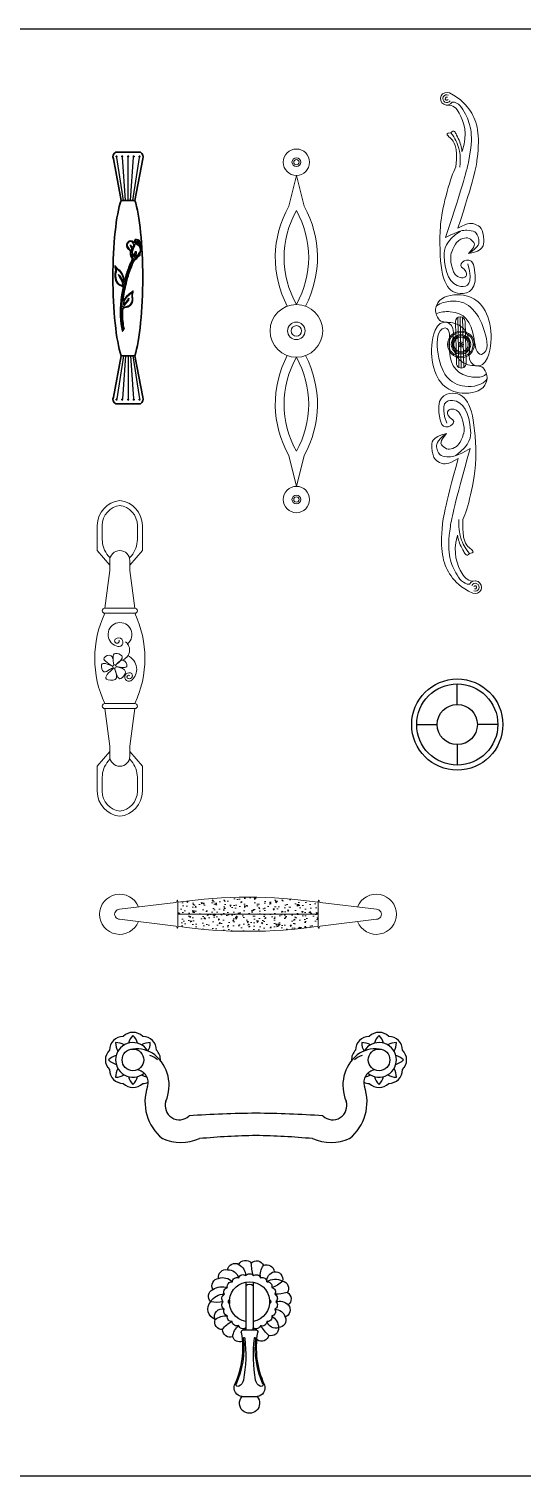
# Model space of a CAD drawing. Header units: millimetres. Extents: x -159345 to -158169, y -77510 to -76933.
# Drawn here: x -158757 to -158560, y -77510 to -76933 of the extents above; entities that cross this region are included whole.
import ezdxf

# ---------------------------------------------------------------- set-up
doc = ezdxf.new("R2010")
doc.units = ezdxf.units.MM
doc.header["$LTSCALE"] = 2
doc.header["$MEASUREMENT"] = 0
doc.layers.get('0').update_dxf_attribs({"linetype": 'CONTINUOUS'})
for name, color, linetype in [('3', 3, 'CONTINUOUS'), ('5细红线', 1, 'CONTINUOUS'), ('layer 1', 7, 'CONTINUOUS'), ('外框线', 50, 'CONTINUOUS'), ('齊--02中', 132, 'CONTINUOUS'), ('齊--03细', 153, 'CONTINUOUS')]:
    doc.layers.add(name, color=color, linetype=linetype)
for name, color, linetype, lineweight in [('内部线', 32, 'CONTINUOUS', 9), ('填充层', 173, 'CONTINUOUS', 25), ('实物线', 7, 'CONTINUOUS', 20), ('标注', 7, 'CONTINUOUS', 25), ('门框', 54, 'CONTINUOUS', 13)]:
    doc.layers.add(name, color=color, linetype=linetype, lineweight=lineweight)

# ---------------------------------------------------------------- blocks, each defined once
blk = doc.blocks.new('y u')
at = {"layer": '门框', "lineweight": 0}
for p, q in [((-161240.28, -79223.85, 0), (-161240.73, -79203.86, 0)), ((-161239.31, -79224.08, 0), (-161239.78, -79203.58, 0)), ((-161238.35, -79223.8, 0), (-161238.81, -79203.82, 0)), ((-161241.27, -79222.2, 0), (-161241.65, -79205.55, 0)), ((-161237.43, -79222.12, 0), (-161237.81, -79205.46, 0))]:
    blk.add_line(p, q, dxfattribs=at)
for radius in [5.32, 4.84, 3.88, 3.4, 2.92, 0.999, 0.518]:
    blk.add_circle((-161239.44, -79214.64, 0), radius, dxfattribs=at)
for centre, radius, start, end in [((-161245.1, -79116.66, 0), 2.54, 65.83571, 328.6215), ((-161245.1, -79116.66, 0), 1.58, 65.83571, 328.6215), ((-161245.1, -79116.66, 0), 0.617, 65.83571, 328.6215), ((-161239.73, -79205.5, 0), 1.92, 1.30431, 181.30431), ((-161239.35, -79222.16, 0), 1.92, 181.30431, 1.30431), ((-161233.78, -79311.49, 0), 2.54, 248.44434, 151.23013), ((-161233.78, -79311.49, 0), 1.58, 248.44434, 151.23013), ((-161233.78, -79311.49, 0), 0.617, 248.44434, 151.23013)]:
    blk.add_arc(centre, radius, start, end, dxfattribs=at)
for points, knots in [([(-161242.93, -79117.98, 0), (-161240.4, -79118.03, 0), (-161236.1, -79124.71, 0), (-161233.92, -79133.1, 0), (-161238.24, -79149.52, 0), (-161245.57, -79172.03, 0)], [0.139057, 0.139057, 0.139057, 0.139057, 8.928123, 24.940847, 30.969507, 30.969507, 30.969507, 30.969507]), ([(-161244.06, -79114.35, 0), (-161239.25, -79116.9, 0), (-161233.5, -79123.46, 0), (-161231.36, -79132.65, 0), (-161234.19, -79148.46, 0), (-161240.67, -79168.31, 0)], [0.139057, 0.139057, 0.139057, 0.139057, 8.928123, 24.940847, 30.969507, 30.969507, 30.969507, 30.969507]), ([(-161245.16, -79119.2, 0), (-161242.46, -79118.94, 0), (-161238.97, -79123.3, 0), (-161236.69, -79130.94, 0), (-161239.03, -79137.71, 0), (-161239.03, -79137.71, 0)], [0.139057, 0.139057, 0.139057, 0.139057, 8.928123, 24.940847, 25.61626, 25.61626, 25.61626, 25.61626]), ([(-161243.47, -79130.21, 0), (-161242.27, -79128.82, 0), (-161240.64, -79132.29, 0), (-161239.21, -79135.26, 0), (-161239.07, -79137.7, 0), (-161239.03, -79137.71, 0)], [0.139057, 0.139057, 0.139057, 0.139057, 8.928123, 24.940847, 30.969507, 30.969507, 30.969507, 30.969507]), ([(-161243.47, -79130.21, 0), (-161245.35, -79130.33, 0), (-161244.6, -79132.2, 0), (-161241.49, -79133.26, 0), (-161241.16, -79139.31, 0), (-161241.45, -79143.88, 0)], [0.139057, 0.139057, 0.139057, 0.139057, 8.928123, 24.940847, 30.969507, 30.969507, 30.969507, 30.969507]), ([(-161243.47, -79130.21, 0), (-161241.63, -79132.61, 0), (-161240.68, -79134.9, 0), (-161239.56, -79139.35, 0), (-161239.85, -79143.91, 0)], [13.538152, 13.538152, 13.538152, 13.538152, 24.940847, 30.969507, 30.969507, 30.969507, 30.969507]), ([(-161234.2, -79183.96, 0), (-161232.34, -79192.99, 0), (-161244.32, -79197.37, 0), (-161248.57, -79185.82, 0), (-161247.66, -79162.96, 0), (-161244.92, -79153.62, 0)], [0.139057, 0.139057, 0.139057, 0.139057, 8.928123, 24.940847, 30.969507, 30.969507, 30.969507, 30.969507]), ([(-161236.74, -79182.51, 0), (-161234.15, -79190.82, 0), (-161242.58, -79193.63, 0), (-161246.8, -79184.29, 0), (-161245.93, -79173.73, 0), (-161239.69, -79169.44, 0)], [0.139057, 0.139057, 0.139057, 0.139057, 8.928123, 24.940847, 30.969507, 30.969507, 30.969507, 30.969507]), ([(-161245.57, -79172.03, 0), (-161240.23, -79169.14, 0), (-161235.4, -79169.01, 0), (-161232.3, -79169.72, 0), (-161232.04, -79175.63, 0), (-161236.46, -79178.38, 0)], [0.139057, 0.139057, 0.139057, 0.139057, 8.928123, 24.940847, 30.969507, 30.969507, 30.969507, 30.969507]), ([(-161240.67, -79168.31, 0), (-161236.28, -79165.83, 0), (-161232.55, -79167.16, 0), (-161230.11, -79168.48, 0), (-161230.31, -79177.39, 0), (-161236.46, -79178.38, 0)], [0.139057, 0.139057, 0.139057, 0.139057, 8.928123, 24.940847, 30.969507, 30.969507, 30.969507, 30.969507]), ([(-161243.28, -79178.07, 0), (-161241.79, -79174.02, 0), (-161238.24, -79171.67, 0), (-161235.49, -79172.03, 0), (-161233.38, -79175.29, 0), (-161236.46, -79178.38, 0)], [0.139057, 0.139057, 0.139057, 0.139057, 8.928123, 24.940847, 30.969507, 30.969507, 30.969507, 30.969507]), ([(-161238.17, -79184.63, 0), (-161235.81, -79187.39, 0), (-161242.41, -79190.24, 0), (-161244.03, -79179.96, 0), (-161243.28, -79178.07, 0), (-161243.28, -79178.07, 0)], [0.139057, 0.139057, 0.139057, 0.139057, 8.928123, 24.940847, 30.969507, 30.969507, 30.969507, 30.969507]), ([(-161238.17, -79184.63, 0), (-161240.14, -79183.49, 0), (-161238.62, -79181.02, 0), (-161236.06, -79180.71, 0), (-161234.58, -79182.06, 0), (-161234.2, -79183.96, 0)], [0.139057, 0.139057, 0.139057, 0.139057, 8.928123, 24.940847, 30.969507, 30.969507, 30.969507, 30.969507]), ([(-161248.7, -79198.12, 0), (-161249.84, -79200.33, 0), (-161248.47, -79208.83, 0), (-161242.45, -79202.12, 0), (-161235.33, -79211.91, 0), (-161236.18, -79218.79, 0)], [7.185695, 7.185695, 7.185695, 7.185695, 8.928123, 24.940847, 31.492638, 31.492638, 31.492638, 31.492638]), ([(-161249.21, -79199.22, 0), (-161247.6, -79198.17, 0), (-161239.08, -79195.75, 0), (-161231.18, -79201.57, 0), (-161228.06, -79217.32, 0), (-161231.2, -79218.7, 0)], [3.745005, 3.745005, 3.745005, 3.745005, 8.928123, 24.940847, 30.969507, 30.969507, 30.969507, 30.969507]), ([(-161248.7, -79198.12, 0), (-161247.09, -79195.4, 0), (-161235.94, -79193.28, 0), (-161227.12, -79200.91, 0), (-161227.25, -79215.99, 0), (-161228.87, -79220.02, 0)], [0, 0, 0, 0, 8.928123, 24.940847, 31.492638, 31.492638, 31.492638, 31.492638]), ([(-161242.45, -79210.19, 0), (-161242.45, -79210.19, 0), (-161242.13, -79205.32, 0), (-161247.76, -79203.98, 0), (-161249.75, -79208.95, 0)], [8.580392, 8.580392, 8.580392, 8.580392, 8.928123, 19.275348, 19.275348, 19.275348, 19.275348]), ([(-161249.38, -79202.5, 0), (-161247.74, -79201.61, 0), (-161239.16, -79201, 0), (-161234.47, -79206.21, 0), (-161233.4, -79218.68, 0), (-161231.2, -79218.7, 0)], [3.553756, 3.553756, 3.553756, 3.553756, 8.928123, 24.940847, 30.775829, 30.775829, 30.775829, 30.775829]), ([(-161229.93, -79230.85, 0), (-161231.53, -79233.58, 0), (-161242.68, -79235.7, 0), (-161251.5, -79228.06, 0), (-161251.38, -79212.99, 0), (-161249.75, -79208.95, 0)], [0, 0, 0, 0, 8.928123, 24.940847, 31.492638, 31.492638, 31.492638, 31.492638]), ([(-161229.01, -79228.33, 0), (-161230.66, -79230.96, 0), (-161241.72, -79233.02, 0), (-161249.19, -79224.78, 0), (-161249.13, -79208.73, 0), (-161245.78, -79208, 0)], [0.139057, 0.139057, 0.139057, 0.139057, 8.928123, 24.940847, 30.969507, 30.969507, 30.969507, 30.969507]), ([(-161229.27, -79226.42, 0), (-161231.19, -79228.2, 0), (-161241.21, -79227.4, 0), (-161245.04, -79220.89, 0), (-161243.62, -79208.45, 0), (-161245.78, -79208, 0)], [1.418718, 1.418718, 1.418718, 1.418718, 8.928123, 24.940847, 30.775829, 30.775829, 30.775829, 30.775829]), ([(-161229.93, -79230.85, 0), (-161228.79, -79228.65, 0), (-161230.16, -79220.14, 0), (-161236.18, -79226.86, 0), (-161243.3, -79217.07, 0), (-161242.45, -79210.19, 0)], [7.185695, 7.185695, 7.185695, 7.185695, 8.928123, 24.940847, 31.492638, 31.492638, 31.492638, 31.492638]), ([(-161236.18, -79218.79, 0), (-161236.18, -79218.79, 0), (-161236.5, -79223.65, 0), (-161230.87, -79224.99, 0), (-161228.87, -79220.02, 0)], [8.580392, 8.580392, 8.580392, 8.580392, 8.928123, 19.275348, 19.275348, 19.275348, 19.275348]), ([(-161247.73, -79244.76, 0), (-161250, -79235.82, 0), (-161238.24, -79230.9, 0), (-161233.46, -79242.24, 0), (-161233.34, -79265.13, 0), (-161235.65, -79274.57, 0)], [0.139057, 0.139057, 0.139057, 0.139057, 8.928123, 24.940847, 30.969507, 30.969507, 30.969507, 30.969507]), ([(-161245.13, -79246.09, 0), (-161248.1, -79237.91, 0), (-161239.81, -79234.72, 0), (-161235.17, -79243.86, 0), (-161235.55, -79254.44, 0), (-161241.59, -79259.01, 0)], [0.139057, 0.139057, 0.139057, 0.139057, 8.928123, 24.940847, 30.969507, 30.969507, 30.969507, 30.969507]), ([(-161243.8, -79243.91, 0), (-161241.78, -79244.96, 0), (-161243.19, -79247.5, 0), (-161245.73, -79247.92, 0), (-161247.28, -79246.64, 0), (-161247.73, -79244.76, 0)], [0.139057, 0.139057, 0.139057, 0.139057, 8.928123, 24.940847, 30.969507, 30.969507, 30.969507, 30.969507]), ([(-161243.8, -79243.91, 0), (-161246.28, -79241.26, 0), (-161239.82, -79238.11, 0), (-161237.74, -79248.31, 0), (-161238.4, -79250.23, 0), (-161238.4, -79250.23, 0)], [0.139057, 0.139057, 0.139057, 0.139057, 8.928123, 24.940847, 30.969507, 30.969507, 30.969507, 30.969507]), ([(-161240.56, -79260.1, 0), (-161244.83, -79262.78, 0), (-161248.62, -79261.62, 0), (-161251.12, -79260.41, 0), (-161251.32, -79251.5, 0), (-161245.22, -79250.23, 0)], [0.139057, 0.139057, 0.139057, 0.139057, 8.928123, 24.940847, 30.969507, 30.969507, 30.969507, 30.969507]), ([(-161235.84, -79256.15, 0), (-161241.04, -79259.28, 0), (-161245.86, -79259.64, 0), (-161248.98, -79259.07, 0), (-161249.51, -79253.17, 0), (-161245.22, -79250.23, 0)], [0.139057, 0.139057, 0.139057, 0.139057, 8.928123, 24.940847, 30.969507, 30.969507, 30.969507, 30.969507]), ([(-161238.4, -79250.23, 0), (-161239.7, -79254.34, 0), (-161243.14, -79256.86, 0), (-161245.9, -79256.61, 0), (-161248.16, -79253.45, 0), (-161245.22, -79250.23, 0)], [0.139057, 0.139057, 0.139057, 0.139057, 8.928123, 24.940847, 30.969507, 30.969507, 30.969507, 30.969507]), ([(-161236.01, -79310.27, 0), (-161238.54, -79310.33, 0), (-161243.14, -79303.86, 0), (-161245.7, -79295.58, 0), (-161242.14, -79278.98, 0), (-161235.84, -79256.15, 0)], [0.139057, 0.139057, 0.139057, 0.139057, 8.928123, 24.940847, 30.969507, 30.969507, 30.969507, 30.969507]), ([(-161234.72, -79313.85, 0), (-161239.64, -79311.52, 0), (-161245.68, -79305.23, 0), (-161248.24, -79296.14, 0), (-161246.13, -79280.22, 0), (-161240.56, -79260.1, 0)], [0.139057, 0.139057, 0.139057, 0.139057, 8.928123, 24.940847, 30.969507, 30.969507, 30.969507, 30.969507]), ([(-161236.03, -79298.03, 0), (-161237.98, -79295.72, 0), (-161239.03, -79293.47, 0), (-161240.36, -79289.08, 0), (-161240.27, -79284.51, 0)], [13.538152, 13.538152, 13.538152, 13.538152, 24.940847, 30.969507, 30.969507, 30.969507, 30.969507]), ([(-161236.03, -79298.03, 0), (-161234.16, -79297.83, 0), (-161234.99, -79296, 0), (-161238.15, -79295.08, 0), (-161238.75, -79289.04, 0), (-161238.67, -79284.47, 0)], [0.139057, 0.139057, 0.139057, 0.139057, 8.928123, 24.940847, 30.969507, 30.969507, 30.969507, 30.969507]), ([(-161233.84, -79308.95, 0), (-161236.53, -79309.34, 0), (-161240.21, -79305.14, 0), (-161242.83, -79297.61, 0), (-161240.8, -79290.74, 0), (-161240.8, -79290.74, 0)], [0.139057, 0.139057, 0.139057, 0.139057, 8.928123, 24.940847, 25.61626, 25.61626, 25.61626, 25.61626]), ([(-161236.03, -79298.03, 0), (-161237.16, -79299.47, 0), (-161238.95, -79296.09, 0), (-161240.51, -79293.18, 0), (-161240.77, -79290.75, 0), (-161240.8, -79290.74, 0)], [0.139057, 0.139057, 0.139057, 0.139057, 8.928123, 24.940847, 30.969507, 30.969507, 30.969507, 30.969507])]:
    blk.add_open_spline(points, degree=3, knots=knots, dxfattribs=at)
for points in [[(-161241.45, -79143.88, 0), (-161242.67, -79146.1, 0), (-161243.78, -79149.21, 0), (-161244.92, -79153.62, 0)], [(-161238.67, -79284.47, 0), (-161237.56, -79282.2, 0), (-161236.58, -79279.04, 0), (-161235.65, -79274.57, 0)]]:
    blk.add_open_spline(points, degree=3, dxfattribs=at)
blk = doc.blocks.new('u')
at = {"layer": '内部线'}
h = blk.add_hatch(dxfattribs=at)
h.set_pattern_fill('AR-CONC', color=256, style=0)
h.set_pattern_definition([(229.999687, (-92266.055, -73744.9197), (-5.7380787, 0.50204845), [0.6, -6.6]), (174.999687, (-92266.055, -73744.9197), (1.1099778, -6.01754314), [0.48, -5.28]), (280.451087, (-92266.533, -73744.878), (-4.6281052, -5.51549104), [0.5099215, -5.6091369]), (226.183887, (-92266.055, -73746.52), (-8.53792115, 1.3241988), [0.9, -9.9]), (276.635287, (-92266.7665, -73746.409), (-7.4773442, -7.7929021), [0.7648823, -8.413704]), (171.183887, (-92266.055, -73746.52), (-7.4773382, -7.7929079), [0.72, -7.92]), (200.999687, (-92266.855, -73746.1197), (-4.7752388, 3.22097723), [0.6, -6.6]), (145.999687, (-92266.855, -73746.1197), (-1.94655437, -5.8011897), [0.48, -5.28]), (251.451087, (-92267.253, -73745.851), (-6.72179513, -2.58020723), [0.5099215, -5.6091369]), (217.4996868, (-92266.055, -73744.9197), (-0.0972934, -2.6631503), [0, -5.216, 0, -5.36, 0, -5.3]), (187.499687, (-92266.055, -73744.9197), (-2.10457355, -3.15528219), [0, -3.056, 0, -5.096, 0, -2.02]), (147.4996868, (-92264.271, -73744.9197), (-4.2705785, 0.18046232), [0, -2, 0, -6.24, 0, -8.28]), (137.499687, (-92263.471, -73744.9197), (-4.66549373, -0.80081435), [0, -2.6, 0, -4.144, 0, -5.88])])
edge = h.paths.add_edge_path()
edge.add_line((-152931.65, -81368.09), (-152931.65, -81363.29))
edge.add_line((-152931.65, -81363.29), (-152987.65, -81363.29))
edge.add_line((-152987.65, -81363.29), (-152987.65, -81368.09))
edge.add_ellipse((-152959.65, -81173.09), major_axis=(-197, 0), ratio=1, start_angle=81.82867, end_angle=98.17114)
edge = h.paths.add_edge_path()
edge.add_line((-152931.65, -81363.29), (-152931.65, -81358.49))
edge.add_ellipse((-152959.65, -81553.49), major_axis=(-197, 0.1), ratio=1, start_angle=261.85751, end_angle=278.19998)
edge.add_line((-152987.65, -81358.49), (-152987.65, -81363.29))
edge.add_line((-152987.65, -81363.29), (-152931.65, -81363.29))
blk.add_line((-152987.65, -81363.29), (-152931.65, -81363.29), dxfattribs=at)
at = {"layer": '实物线'}
for p, q in [((-152988.47, -81358.59), (-153010.85, -81361.29)), ((-152987.65, -81368.09), (-152987.65, -81358.49)), ((-152931.65, -81368.09), (-152931.65, -81358.49)), ((-152930.83, -81358.59), (-152908.45, -81361.29)), ((-153010.85, -81365.29), (-152988.47, -81367.99)), ((-152908.45, -81365.29), (-152930.83, -81367.99))]:
    blk.add_line(p, q, dxfattribs=at)
for centre, major_axis, start_param, end_param in [((-153010.85, -81363.29), (-5.66, 5.66), 4.297915, 9.839241), ((-152959.65, -81553.49), (-197, 0.1), 4.570276, 4.855506), ((-152908.45, -81363.29), (-5.66, 5.66), 1.156322, 6.697649), ((-153010.85, -81363.29), (-1.41, 1.41), -0.785404, 2.356189), ((-152988.75, -81357.88), (-0.538, 0.538), 2.725904, 3.573396), ((-152986.69, -81358.46), (0.977, 0.977), 1.824582, 2.12598), ((-152987.8, -81357.78), (0.0619, 0.0619), 5.600753, 8.398844), ((-152990.71, -81358.37), (2.16, 2.16), 5.459141, 5.695756), ((-152928.59, -81358.37), (-2.16, 2.16), 0.587418, 0.824034), ((-152931.51, -81357.78), (0.0619, 0.0619), 5.738312, 8.536403), ((-152932.61, -81358.46), (0.977, 0.977), 5.72799, 6.029388), ((-152930.55, -81357.88), (0.538, 0.538), 2.709779, 3.557271), ((-152908.45, -81363.29), (-1.41, 1.41), 2.356189, 5.497782), ((-152988.75, -81368.7), (-0.538, 0.538), 4.280575, 5.128067), ((-152986.69, -81368.12), (-0.977, 0.977), 1.015601, 1.316999), ((-152987.8, -81368.8), (-0.0619, 0.0619), 1.025923, 3.824014), ((-152990.71, -81368.21), (-2.16, 2.16), 3.729011, 3.965626), ((-152959.65, -81173.09), (-197, 0), 1.42818, 1.71341), ((-152928.59, -81368.21), (2.16, 2.16), 2.317548, 2.554163), ((-152931.51, -81368.8), (0.0619, 0.0619), 2.45916, 5.257251), ((-152932.61, -81368.12), (-0.977, 0.977), 3.395379, 3.696777), ((-152930.55, -81368.7), (-0.538, 0.538), -0.415689, 0.431803)]:
    blk.add_ellipse(centre, major_axis=major_axis, ratio=1, start_param=start_param, end_param=end_param, dxfattribs=at)
blk = doc.blocks.new('拉手8')
at = {"layer": '外框线', "color": 2}
for p, q in [((-1.5, 52.33), (-1.5, 33.33)), ((1.5, 52.33), (1.5, 33.33)), ((2.3, 33.33), (-2.3, 33.33)), ((3, 6.65), (-3, 6.65))]:
    blk.add_line(p, q, dxfattribs=at)
for points in [[(2.87, 28.62, 0.412995), (6.7, 30.54, 0.520567), (10.78, 33.39, 0.520567), (13.75, 37.39, 0.520567), (15.48, 44.5, 0.520567), (14.68, 49.42, 0.520567), (12.36, 53.82, 0.520567), (8.77, 57.27, 0.520567), (4.27, 59.4, 0.520567), (-0.68, 59.99, 0.520567), (-5.55, 58.98, 0.520567), (-9.86, 56.48, 0.520567), (-13.15, 52.75, 0.520567), (-15.08, 48.16, 0.520567), (-15.47, 43.2, 0.520567), (-14.26, 38.37, 0.520567), (-11.58, 34.17, 0.520567), (-7.71, 31.04, 0.520567), (-3.05, 29.3, 0.0201), (-2.9, 29.1)], [(1.49, 34.11, 0.520567), (4.36, 34.96, 0.520567), (6.87, 36.58, 0.520567), (8.82, 38.85, 0.520567), (10.06, 41.57, 0.520567), (10.48, 44.5, 0.520567), (10.05, 47.46, 0.520567), (8.81, 50.18, 0.520567), (6.85, 52.44, 0.520567), (4.33, 54.05, 0.520567), (1.47, 54.9, 0.520567), (-1.52, 54.89, 0.520567), (-4.39, 54.05, 0.520567), (-6.91, 52.43, 0.520567), (-8.86, 50.17, 0.520567), (-10.1, 47.45, 0.520567), (-10.52, 44.49, 0.520567), (-10.09, 41.53, 0.520567), (-8.85, 38.81, 0.520567), (-6.89, 36.56, 0.520567), (-4.37, 34.94, 0.520567), (-1.5, 34.11)]]:
    blk.add_lwpolyline(points, format="xyb", dxfattribs=at)
for points in [[(-8.24, 45.19), (-8, 45.19), (-8, 43.75), (-8.24, 43.75)], [(8.24, 45.19), (8, 45.19), (8, 43.75), (8.24, 43.75)]]:
    blk.add_lwpolyline(points, dxfattribs=at)
for centre, radius, start, end in [((-10.61, 55.19), 6.32, 349.58172, 36.8539), ((-27.31, 61.81), 26.7, 344.9879, 356.08786), ((7.45, 54.29), 6.02, 121.96399, 174.21732), ((-10.29, 47.41), 6.06, 56.04582, 118.143), ((-6.76, 58.52), 8.61, 222.0842, 255.85334), ((-10.61, 52.83), 3.72, 353.77329, 78.34177), ((0, 44.47), 8, 280.80692, 259.19308), ((8.72, 52.67), 4.6, 89.40067, 162.45752), ((10.67, 48.9), 5.2, 70.98835, 137.18238), ((-9.37, 70.36), 22.92, 255.55178, 268.16016), ((0, 48.88), 2.59, 54.55527, 125.2013), ((10.84, 42.9), 7.56, 59.52743, 105.61846), ((10.44, 41.72), 5.75, 28.90047, 93.88029), ((-11.94, 39.8), 4.89, 73.15341, 136.09863), ((-10, 37.08), 4.45, 91.18372, 163.21132), ((-7, 44.47), 1.43, 149.79057, 210.20943), ((7, 44.47), 1.43, 329.79057, 30.20943), ((10.93, 38.62), 3.07, 336.33121, 106.55911), ((12.89, 56.27), 12.05, 258.65842, 282.37808), ((-5.7, 33.84), 5.89, 122.28965, 176.72478), ((-10.42, 37.43), 3.46, 250.35655, 345.22023), ((-25.73, 49.85), 26.05, 313.7697, 325.08634), ((-0.02, 29.8), 6.77, 6.22727, 49.64479), ((4.5, 29.68), 7.3, 30.56154, 71.04317), ((9.26, 31.28), 7.58, 53.7241, 93.33544), ((-38.7, 26.22), 35.91, 335.59773, 9.53097), ((-38.7, 26.22), 36.41, 336.28245, 5.91256), ((-2.3, 32.33), 1, 90, 189.53097), ((-8.79, 33.8), 7.3, 321.91569, 323.35984), ((-2.2, 29.95), 0.283, 356.4621, 196.46611), ((-57.62, 23.26), 56.1, 349.72494, 6.82664), ((-8.79, 33.8), 7.3, 356.30469, 2.3952), ((-5.21, 31.01), 7.38, 18.31802, 24.84078), ((57.62, 23.26), 56.1, 173.17336, 190.27506), ((2.2, 29.95), 0.283, 343.53389, 183.5379), ((38.7, 26.22), 36.41, 174.08744, 203.71755), ((2.3, 32.33), 1, 350.46903, 90), ((38.7, 26.22), 35.91, 170.46903, 204.40227), ((-4.65, 11.39), 0.741, 166.07279, 302.1722), ((-6.08, 14.03), 3.74, 299.2756, 347.99881), ((6.08, 14.03), 3.74, 192.00119, 240.7244), ((4.65, 11.39), 0.741, 237.8278, 13.92721), ((-2.52, 10.27), 3.65, 162.23137, 262.43882), ((0, 4), 4, 138.59038, 41.40962), ((2.52, 10.27), 3.65, 277.56118, 17.76863)]:
    blk.add_arc(centre, radius, start, end, dxfattribs=at)
blk = doc.blocks.new('A$C515270F4')
at = {"layer": '5细红线', "lineweight": 5}
for p, q in [((9.12, 112.53), (13.48, 130.09)), ((17.84, 112.53), (13.48, 130.09)), ((9.12, -29.51), (13.48, -47.07)), ((17.84, -29.51), (13.48, -47.07))]:
    blk.add_line(p, q, dxfattribs=at)
for centre, radius in [((13.48, 137.59), 7.5), ((13.48, 137.59), 2.5), ((13.48, 137.59), 1.5), ((13.48, 41.51), 15), ((13.48, 41.51), 5), ((13.48, 41.51), 3), ((13.48, -54.57), 7.5), ((13.48, -54.57), 2.5), ((13.48, -54.57), 1.5)]:
    blk.add_circle(centre, radius, dxfattribs=at)
for centre, radius, start, end in [((61.17, 83.3), 59.7, 150.67839, 207.65792), ((61.17, 83.3), 54.7, 150.67839, 209.32161), ((-34.21, 83.3), 54.7, 330.67839, 29.32161), ((-34.21, 83.3), 59.7, 332.34208, 29.32161), ((61.17, -0.28), 59.7, 152.34208, 209.32161), ((61.17, -0.28), 54.7, 150.67839, 209.32161), ((-34.21, -0.28), 54.7, 330.67839, 29.32161), ((-34.21, -0.28), 59.7, 330.67839, 27.65792)]:
    blk.add_arc(centre, radius, start, end, dxfattribs=at)
blk = doc.blocks.new('fhy')
at = {"layer": 'layer 1', "color": 1}
for p, q in [((-153062.23, -81171.09), (-153064.89, -81153.94)), ((-153061.33, -81171.09), (-153062.59, -81153.92)), ((-153060.36, -81171.09), (-153060.36, -81153.91)), ((-153059.38, -81171.09), (-153058.12, -81153.92)), ((-153058.48, -81171.09), (-153055.83, -81153.94)), ((-153062.23, -81233.04), (-153064.89, -81250.19)), ((-153061.33, -81233.04), (-153062.59, -81250.21)), ((-153060.36, -81233.04), (-153060.36, -81250.23)), ((-153059.38, -81233.04), (-153058.12, -81250.21)), ((-153058.48, -81233.04), (-153055.83, -81250.19))]:
    blk.add_line(p, q, dxfattribs=at)
at = {"layer": 'layer 1'}
blk.add_open_spline([(-153062.61, -81223.31), (-153062.66, -81223.28), (-153062.71, -81223.25), (-153062.76, -81223.22), (-153062.76, -81223.22), (-153062.95, -81222.25), (-153063.12, -81221.31), (-153063.28, -81220.4), (-153063.28, -81220.4), (-153063.76, -81216.32), (-153063.53, -81212.05), (-153062.85, -81208.04), (-153062.85, -81208.04), (-153062.81, -81207.41), (-153062.31, -81206), (-153062.47, -81205.43), (-153062.47, -81205.43), (-153062.95, -81205.2), (-153063.11, -81205.11), (-153063.65, -81204.97), (-153063.65, -81204.97), (-153065.33, -81204.07), (-153065.79, -81202.05), (-153065.58, -81200.32), (-153065.58, -81200.32), (-153065.35, -81199.13), (-153065.28, -81198.66), (-153065.63, -81197.56), (-153065.63, -81197.56), (-153065.67, -81197.21), (-153065.76, -81197.21), (-153065.45, -81197.15), (-153065.45, -81197.15), (-153065.03, -81197.64), (-153064.84, -81198.15), (-153064.24, -81198.66), (-153064.24, -81198.66), (-153062.64, -81199.31), (-153062.03, -81201.52), (-153061.77, -81203.08), (-153061.77, -81203.08), (-153061.61, -81202.78), (-153061.7, -81202.41), (-153061.51, -81202.16), (-153061.51, -81202.16), (-153061.1, -81200.43), (-153060.54, -81198.82), (-153059.89, -81197.2), (-153059.89, -81197.2), (-153059.66, -81196.34), (-153058.51, -81194.72), (-153058.86, -81194.06), (-153058.86, -81194.06), (-153059.32, -81193.7), (-153059.77, -81191.81), (-153059.46, -81191.4), (-153059.46, -81191.4), (-153059.57, -81190.99), (-153060.03, -81190.74), (-153060.28, -81190.55), (-153060.28, -81190.55), (-153061.16, -81189.64), (-153061.17, -81188.91), (-153060.61, -81187.86), (-153060.61, -81187.86), (-153059.9, -81187.01), (-153058.92, -81187.03), (-153058.1, -81187.81), (-153058.1, -81187.81), (-153057.89, -81188.19), (-153057.89, -81188.19), (-153057.86, -81188.21), (-153057.86, -81188.21), (-153057.67, -81187.82), (-153057.94, -81187.05), (-153057.5, -81186.75), (-153057.5, -81186.75), (-153056.75, -81186.49), (-153055.85, -81186.81), (-153055.48, -81187.6), (-153055.48, -81187.6), (-153055.19, -81188.58), (-153055.68, -81189.51), (-153055.14, -81190.47), (-153055.14, -81190.47), (-153055.04, -81191.23), (-153055.22, -81191.81), (-153055.71, -81192.45), (-153055.71, -81192.45), (-153055.65, -81192.62), (-153055.4, -81192.68), (-153055.55, -81192.92), (-153055.55, -81192.92), (-153056.19, -81193.28), (-153056.45, -81193.67), (-153056.88, -81194.24), (-153056.88, -81194.24), (-153058.12, -81194.88), (-153058.19, -81195.81), (-153058.75, -81197.03), (-153058.75, -81197.03), (-153058.82, -81197.67), (-153059.35, -81198.53), (-153059.54, -81199.24), (-153059.54, -81199.24), (-153059.81, -81199.76), (-153060.15, -81200.78), (-153060.2, -81201.35), (-153060.2, -81201.35), (-153060.52, -81201.96), (-153060.51, -81202.81), (-153060.84, -81203.42), (-153060.84, -81203.42), (-153061.35, -81205.63), (-153061.91, -81207.84), (-153062.2, -81210.14), (-153062.2, -81210.14), (-153062.16, -81210.47), (-153062.39, -81210.93), (-153062.28, -81211.27), (-153062.28, -81211.27), (-153062.01, -81210.87), (-153061.88, -81210.49), (-153061.56, -81210.07), (-153061.56, -81210.07), (-153061.14, -81209.58), (-153060.69, -81209.13), (-153060.21, -81208.7), (-153060.21, -81208.7), (-153059.6, -81208.26), (-153058.83, -81207.82), (-153058.46, -81207.12), (-153058.46, -81207.12), (-153058.02, -81207.06), (-153058.53, -81208.54), (-153058.54, -81208.68), (-153058.54, -81208.68), (-153058.55, -81210.23), (-153057.96, -81211.46), (-153059.22, -81212.79), (-153059.22, -81212.79), (-153059.97, -81213.44), (-153060.72, -81213.72), (-153061.67, -81213.85), (-153061.67, -81213.85), (-153062.45, -81214.19), (-153062.36, -81214.5), (-153062.43, -81215.33), (-153062.43, -81215.33), (-153062.49, -81217.49), (-153062.38, -81219.5), (-153062, -81221.67), (-153062, -81221.67), (-153061.95, -81221.84), (-153061.84, -81222), (-153061.81, -81222.21), (-153061.81, -81222.21), (-153062.06, -81222.46), (-153062.36, -81223.28), (-153062.61, -81223.31)], degree=3, knots=[0, 0, 0, 0, 0.025, 0.025, 0.025, 0.025, 0.05, 0.05, 0.05, 0.05, 0.075, 0.075, 0.075, 0.075, 0.1, 0.1, 0.1, 0.1, 0.125, 0.125, 0.125, 0.125, 0.15, 0.15, 0.15, 0.15, 0.175, 0.175, 0.175, 0.175, 0.2, 0.2, 0.2, 0.2, 0.225, 0.225, 0.225, 0.225, 0.25, 0.25, 0.25, 0.25, 0.275, 0.275, 0.275, 0.275, 0.3, 0.3, 0.3, 0.3, 0.325, 0.325, 0.325, 0.325, 0.35, 0.35, 0.35, 0.35, 0.375, 0.375, 0.375, 0.375, 0.4, 0.4, 0.4, 0.4, 0.425, 0.425, 0.425, 0.425, 0.45, 0.45, 0.45, 0.45, 0.475, 0.475, 0.475, 0.475, 0.5, 0.5, 0.5, 0.5, 0.525, 0.525, 0.525, 0.525, 0.55, 0.55, 0.55, 0.55, 0.575, 0.575, 0.575, 0.575, 0.6, 0.6, 0.6, 0.6, 0.625, 0.625, 0.625, 0.625, 0.65, 0.65, 0.65, 0.65, 0.675, 0.675, 0.675, 0.675, 0.7, 0.7, 0.7, 0.7, 0.725, 0.725, 0.725, 0.725, 0.75, 0.75, 0.75, 0.75, 0.775, 0.775, 0.775, 0.775, 0.8, 0.8, 0.8, 0.8, 0.825, 0.825, 0.825, 0.825, 0.85, 0.85, 0.85, 0.85, 0.875, 0.875, 0.875, 0.875, 0.9, 0.9, 0.9, 0.9, 0.925, 0.925, 0.925, 0.925, 0.95, 0.95, 0.95, 0.95, 0.975, 0.975, 0.975, 0.975, 1, 1, 1, 1], dxfattribs=at)
at = {"layer": 'layer 1', "color": 1}
for points, knots in [([(-153058.97, -81192.06), (-153059.15, -81191.78), (-153059.17, -81191.37), (-153059.27, -81191.08), (-153059.27, -81191.08), (-153060.21, -81190.03), (-153061.6, -81189.17), (-153060.14, -81187.75), (-153060.14, -81187.75), (-153059.11, -81187.13), (-153058.16, -81187.66), (-153058, -81188.88), (-153058, -81188.88), (-153058.06, -81189.07), (-153058.33, -81190.11), (-153058.55, -81190.19), (-153058.55, -81190.19), (-153058.69, -81189.78), (-153059.13, -81188.98), (-153059.44, -81188.81), (-153059.44, -81188.81), (-153059.56, -81189.07), (-153058.95, -81189.94), (-153058.83, -81190.16), (-153058.83, -81190.16), (-153058.73, -81190.78), (-153058.95, -81191.37), (-153058.93, -81192.04), (-153058.93, -81192.04), (-153058.95, -81192.07), (-153058.95, -81192.07), (-153058.97, -81192.06)], [0, 0, 0, 0, 0.125, 0.125, 0.125, 0.125, 0.25, 0.25, 0.25, 0.25, 0.375, 0.375, 0.375, 0.375, 0.5, 0.5, 0.5, 0.5, 0.625, 0.625, 0.625, 0.625, 0.75, 0.75, 0.75, 0.75, 0.875, 0.875, 0.875, 0.875, 1, 1, 1, 1]), ([(-153057.35, -81193.34), (-153057.38, -81193.06), (-153057.18, -81192.62), (-153057.1, -81192.38), (-153057.1, -81192.38), (-153057.1, -81192.1), (-153057.11, -81191.81), (-153057.15, -81191.54), (-153057.15, -81191.54), (-153057.56, -81191.3), (-153057.48, -81191.79), (-153057.67, -81192.15), (-153057.67, -81192.15), (-153058.03, -81192.54), (-153058.1, -81192.99), (-153058.35, -81193.36), (-153058.35, -81193.36), (-153058.5, -81192.62), (-153058.75, -81191.92), (-153058.64, -81191.2), (-153058.64, -81191.2), (-153058.29, -81190.07), (-153057.52, -81189.12), (-153057.53, -81187.87), (-153057.53, -81187.87), (-153057.51, -81187.88), (-153057.49, -81187.88), (-153057.46, -81187.88), (-153057.46, -81187.88), (-153057.29, -81188.41), (-153056.37, -81188.95), (-153055.91, -81189.37), (-153055.91, -81189.37), (-153054.9, -81190.72), (-153055.47, -81191.89), (-153056.56, -81192.9), (-153056.56, -81192.9), (-153056.84, -81193.04), (-153057.12, -81193.19), (-153057.35, -81193.34)], [0, 0, 0, 0, 0.1, 0.1, 0.1, 0.1, 0.2, 0.2, 0.2, 0.2, 0.3, 0.3, 0.3, 0.3, 0.4, 0.4, 0.4, 0.4, 0.5, 0.5, 0.5, 0.5, 0.6, 0.6, 0.6, 0.6, 0.7, 0.7, 0.7, 0.7, 0.8, 0.8, 0.8, 0.8, 0.9, 0.9, 0.9, 0.9, 1, 1, 1, 1]), ([(-153055.69, -81189.19), (-153056.11, -81188.82), (-153056.56, -81188.52), (-153056.95, -81188.19), (-153056.95, -81188.19), (-153056.96, -81187.99), (-153056.96, -81187.99), (-153056.93, -81187.93), (-153056.93, -81187.93), (-153056.9, -81187.93), (-153056.87, -81187.92), (-153056.84, -81187.92), (-153056.84, -81187.92), (-153056.45, -81188.28), (-153056.19, -81188.44), (-153055.62, -81188.25), (-153055.62, -81188.25), (-153055.62, -81188.56), (-153055.63, -81188.87), (-153055.63, -81189.18), (-153055.63, -81189.18), (-153055.65, -81189.18), (-153055.67, -81189.19), (-153055.69, -81189.19)], [0, 0, 0, 0, 0.166667, 0.166667, 0.166667, 0.166667, 0.333333, 0.333333, 0.333333, 0.333333, 0.5, 0.5, 0.5, 0.5, 0.666667, 0.666667, 0.666667, 0.666667, 0.833333, 0.833333, 0.833333, 0.833333, 1, 1, 1, 1])]:
    blk.add_open_spline(points, degree=3, knots=knots, dxfattribs=at)
at = {"layer": 'layer 1', "color": 16}
for points, knots in [([(-153055.89, -81188.07), (-153055.97, -81187.14), (-153056.25, -81187.24), (-153057.01, -81187.34), (-153057.01, -81187.34), (-153057.05, -81187.5), (-153057.12, -81187.65), (-153057.19, -81187.83), (-153057.19, -81187.83), (-153057.34, -81187.72), (-153057.42, -81187.4), (-153057.46, -81187.29), (-153057.46, -81187.29), (-153057.51, -81186.36), (-153055.7, -81187.04), (-153055.69, -81187.91), (-153055.69, -81187.91), (-153055.77, -81188.03), (-153055.79, -81188.03), (-153055.89, -81188.07)], [0, 0, 0, 0, 0.2, 0.2, 0.2, 0.2, 0.4, 0.4, 0.4, 0.4, 0.6, 0.6, 0.6, 0.6, 0.8, 0.8, 0.8, 0.8, 1, 1, 1, 1]), ([(-153056.25, -81187.71), (-153056.48, -81187.64), (-153056.51, -81187.68), (-153056.64, -81187.66), (-153056.64, -81187.66), (-153056.68, -81187.61), (-153056.68, -81187.61), (-153056.71, -81187.45), (-153056.71, -81187.45), (-153056.54, -81187.28), (-153056.26, -81187.42), (-153056.15, -81187.67), (-153056.15, -81187.67), (-153056.19, -81187.68), (-153056.22, -81187.7), (-153056.25, -81187.71)], [0, 0, 0, 0, 0.25, 0.25, 0.25, 0.25, 0.5, 0.5, 0.5, 0.5, 0.75, 0.75, 0.75, 0.75, 1, 1, 1, 1]), ([(-153056.23, -81188.07), (-153056.27, -81188.05), (-153056.32, -81188.03), (-153056.35, -81188.02), (-153056.35, -81188.02), (-153056.36, -81187.99), (-153056.36, -81187.96), (-153056.37, -81187.93), (-153056.37, -81187.93), (-153056.31, -81187.92), (-153056.31, -81187.92), (-153056.17, -81187.93), (-153056.17, -81187.93), (-153056.16, -81187.96), (-153056.18, -81188.09), (-153056.23, -81188.07)], [0, 0, 0, 0, 0.25, 0.25, 0.25, 0.25, 0.5, 0.5, 0.5, 0.5, 0.75, 0.75, 0.75, 0.75, 1, 1, 1, 1])]:
    blk.add_open_spline(points, degree=3, knots=knots, dxfattribs=at)
at = {"layer": 'layer 1', "color": 96}
for points, knots in [([(-153062.57, -81222.74), (-153063.34, -81220.04), (-153063.39, -81216.64), (-153063.13, -81213.87), (-153063.13, -81213.87), (-153063.11, -81213.83), (-153063.11, -81213.83), (-153063.18, -81213.05), (-153063.18, -81213.05), (-153063.15, -81212.49), (-153063.11, -81211.94), (-153063.08, -81211.39), (-153063.08, -81211.39), (-153062.92, -81210.2), (-153062.68, -81208.95), (-153062.57, -81207.81), (-153062.57, -81207.81), (-153062.51, -81207.47), (-153062, -81205.33), (-153062.16, -81205.16), (-153062.16, -81205.16), (-153062.66, -81205.08), (-153063.19, -81204.8), (-153063.64, -81204.69), (-153063.64, -81204.69), (-153064.24, -81204.28), (-153064.39, -81204.07), (-153064.78, -81203.5), (-153064.78, -81203.5), (-153065.28, -81202.46), (-153065.47, -81201.51), (-153065.32, -81200.38), (-153065.32, -81200.38), (-153065.02, -81199.8), (-153065.05, -81198.76), (-153065.17, -81198.14), (-153065.17, -81198.14), (-153065.1, -81198.16), (-153064.75, -81198.55), (-153064.61, -81198.68), (-153064.61, -81198.68), (-153062.82, -81199.87), (-153061.78, -81201.83), (-153062.14, -81204.1), (-153062.14, -81204.1), (-153062.15, -81204.11), (-153062.16, -81204.11), (-153062.17, -81204.12), (-153062.17, -81204.12), (-153062.27, -81203.96), (-153062.28, -81203.83), (-153062.31, -81203.68), (-153062.31, -81203.68), (-153062.52, -81203.22), (-153063.69, -81200.65), (-153064.19, -81200.67), (-153064.19, -81200.67), (-153063.77, -81201.99), (-153062.62, -81203.01), (-153062.42, -81204.56), (-153062.42, -81204.56), (-153062.44, -81204.69), (-153062.49, -81204.9), (-153062.23, -81204.87), (-153062.23, -81204.87), (-153062.16, -81204.76), (-153062.16, -81204.76), (-153062.15, -81204.69), (-153062.15, -81204.69), (-153062.09, -81204.68), (-153062.03, -81204.66), (-153061.96, -81204.65), (-153061.96, -81204.65), (-153061.6, -81204.06), (-153061.53, -81202.98), (-153061.25, -81202.33), (-153061.25, -81202.33), (-153061.15, -81201.41), (-153060.77, -81200.43), (-153060.52, -81199.54), (-153060.52, -81199.54), (-153059.97, -81197.93), (-153059.3, -81196.19), (-153058.54, -81194.7), (-153058.54, -81194.7), (-153058.37, -81193.83), (-153058.74, -81193.99), (-153059.03, -81193.35), (-153059.03, -81193.35), (-153059.09, -81192.92), (-153059.18, -81192.59), (-153059.28, -81192.23), (-153059.28, -81192.23), (-153059.27, -81192.23), (-153059.25, -81192.22), (-153059.23, -81192.22), (-153059.23, -81192.22), (-153059.17, -81192.43), (-153059.03, -81192.52), (-153058.8, -81192.7), (-153058.8, -81192.7), (-153058.71, -81192.99), (-153058.72, -81193.97), (-153058.12, -81193.89), (-153058.12, -81193.89), (-153057.93, -81193.63), (-153057.9, -81192.34), (-153057.37, -81192.27), (-153057.37, -81192.27), (-153057.42, -81192.51), (-153058.1, -81194.07), (-153057.67, -81194.01), (-153057.67, -81194.01), (-153057.4, -81193.62), (-153056.98, -81193.43), (-153056.53, -81193.26), (-153056.53, -81193.26), (-153056.47, -81193.78), (-153057.45, -81194.25), (-153057.82, -81194.45), (-153057.82, -81194.45), (-153058.24, -81195), (-153059.73, -81198.43), (-153059.78, -81199.15), (-153059.78, -81199.15), (-153060.95, -81202.31), (-153061.6, -81205.64), (-153062.31, -81208.97), (-153062.31, -81208.97), (-153062.44, -81210.32), (-153062.69, -81211.64), (-153062.71, -81213.01), (-153062.71, -81213.01), (-153062.68, -81213.23), (-153062.68, -81213.61), (-153062.3, -81213.61), (-153062.3, -81213.61), (-153062.2, -81213.46), (-153062.15, -81213.3), (-153062.07, -81213.14), (-153062.07, -81213.14), (-153061.41, -81212.26), (-153060, -81211.28), (-153060.01, -81210.13), (-153060.01, -81210.13), (-153060.25, -81210.22), (-153060.27, -81210.66), (-153060.47, -81210.81), (-153060.47, -81210.81), (-153060.94, -81211.58), (-153061.66, -81212.12), (-153062.18, -81212.8), (-153062.18, -81212.8), (-153062.47, -81210.59), (-153060.38, -81209.3), (-153058.92, -81208.1), (-153058.92, -81208.1), (-153058.83, -81208), (-153058.78, -81207.9), (-153058.64, -81207.84), (-153058.64, -81207.84), (-153058.83, -81208.85), (-153058.78, -81209.28), (-153058.64, -81210.38), (-153058.64, -81210.38), (-153058.62, -81212.1), (-153059.4, -81212.9), (-153060.99, -81213.46), (-153060.99, -81213.46), (-153061.68, -81213.58), (-153062.44, -81213.62), (-153062.63, -81214.38), (-153062.63, -81214.38), (-153062.7, -81216.62), (-153062.69, -81218.61), (-153062.39, -81220.91), (-153062.39, -81220.91), (-153062.33, -81221.28), (-153061.93, -81222.49), (-153062.57, -81222.74)], [0, 0, 0, 0, 0.022222, 0.022222, 0.022222, 0.022222, 0.044444, 0.044444, 0.044444, 0.044444, 0.066667, 0.066667, 0.066667, 0.066667, 0.088889, 0.088889, 0.088889, 0.088889, 0.111111, 0.111111, 0.111111, 0.111111, 0.133333, 0.133333, 0.133333, 0.133333, 0.155556, 0.155556, 0.155556, 0.155556, 0.177778, 0.177778, 0.177778, 0.177778, 0.2, 0.2, 0.2, 0.2, 0.222222, 0.222222, 0.222222, 0.222222, 0.244444, 0.244444, 0.244444, 0.244444, 0.266667, 0.266667, 0.266667, 0.266667, 0.288889, 0.288889, 0.288889, 0.288889, 0.311111, 0.311111, 0.311111, 0.311111, 0.333333, 0.333333, 0.333333, 0.333333, 0.355556, 0.355556, 0.355556, 0.355556, 0.377778, 0.377778, 0.377778, 0.377778, 0.4, 0.4, 0.4, 0.4, 0.422222, 0.422222, 0.422222, 0.422222, 0.444444, 0.444444, 0.444444, 0.444444, 0.466667, 0.466667, 0.466667, 0.466667, 0.488889, 0.488889, 0.488889, 0.488889, 0.511111, 0.511111, 0.511111, 0.511111, 0.533333, 0.533333, 0.533333, 0.533333, 0.555556, 0.555556, 0.555556, 0.555556, 0.577778, 0.577778, 0.577778, 0.577778, 0.6, 0.6, 0.6, 0.6, 0.622222, 0.622222, 0.622222, 0.622222, 0.644444, 0.644444, 0.644444, 0.644444, 0.666667, 0.666667, 0.666667, 0.666667, 0.688889, 0.688889, 0.688889, 0.688889, 0.711111, 0.711111, 0.711111, 0.711111, 0.733333, 0.733333, 0.733333, 0.733333, 0.755556, 0.755556, 0.755556, 0.755556, 0.777778, 0.777778, 0.777778, 0.777778, 0.8, 0.8, 0.8, 0.8, 0.822222, 0.822222, 0.822222, 0.822222, 0.844444, 0.844444, 0.844444, 0.844444, 0.866667, 0.866667, 0.866667, 0.866667, 0.888889, 0.888889, 0.888889, 0.888889, 0.911111, 0.911111, 0.911111, 0.911111, 0.933333, 0.933333, 0.933333, 0.933333, 0.955556, 0.955556, 0.955556, 0.955556, 0.977778, 0.977778, 0.977778, 0.977778, 1, 1, 1, 1]), ([(-153056.25, -81193.08), (-153056.25, -81193.07), (-153056.26, -81193.05), (-153056.26, -81193.05), (-153056.26, -81193.05), (-153056.22, -81193), (-153056.22, -81192.94), (-153056.12, -81192.96), (-153056.12, -81192.96), (-153056.19, -81193.05), (-153056.19, -81193.05), (-153056.25, -81193.08)], [0, 0, 0, 0, 0.333333, 0.333333, 0.333333, 0.333333, 0.666667, 0.666667, 0.666667, 0.666667, 1, 1, 1, 1]), ([(-153056.07, -81192.91), (-153056.08, -81192.83), (-153056.02, -81192.8), (-153055.99, -81192.76), (-153055.99, -81192.76), (-153055.97, -81192.77), (-153055.96, -81192.78), (-153055.94, -81192.8), (-153055.94, -81192.8), (-153056.02, -81192.88), (-153056.02, -81192.88), (-153056.07, -81192.91)], [0, 0, 0, 0, 0.333333, 0.333333, 0.333333, 0.333333, 0.666667, 0.666667, 0.666667, 0.666667, 1, 1, 1, 1])]:
    blk.add_open_spline(points, degree=3, knots=knots, dxfattribs=at)
at = {"layer": '填充层', "color": 4, "lineweight": 30, "ltscale": 10}
for p, q in [((-153063.11, -81171.09), (-153066.2, -81154.55)), ((-153065.28, -81151.89), (-153055.43, -81151.89)), ((-153057.61, -81171.09), (-153054.51, -81154.55)), ((-153063.11, -81171.09), (-153057.61, -81171.09)), ((-153063.11, -81233.04), (-153066.2, -81249.58)), ((-153063.11, -81233.04), (-153057.61, -81233.04)), ((-153057.61, -81233.04), (-153054.51, -81249.58)), ((-153065.28, -81252.24), (-153055.43, -81252.24))]:
    blk.add_line(p, q, dxfattribs=at)
for centre in [(-153064.95, -81153.63), (-153062.66, -81153.6), (-153060.29, -81153.59), (-153058.05, -81153.6), (-153055.76, -81153.63), (-153064.95, -81250.51), (-153062.66, -81250.53), (-153060.29, -81250.55), (-153058.05, -81250.53), (-153055.76, -81250.51)]:
    blk.add_circle(centre, 0.188, dxfattribs=at)
for centre, start, end in [((-153064.31, -81153.72), 117.99583, 203.88622), ((-153056.4, -81153.72), 336.11378, 62.00417), ((-153064.31, -81250.42), 156.11378, 242.00417), ((-153056.4, -81250.42), 297.99583, 23.88622)]:
    blk.add_arc(centre, 2.07, start, end, dxfattribs=at)
at = {"layer": '填充层', "color": 4, "lineweight": 30, "ltscale": 10, "extrusion": (0, 0, -1)}
for major_axis, ratio, start_param, end_param in [((-0.09, 34.76), 0.173777, 3.627334, 5.827252), ((0.08, 35.11), 0.167046, 0.475773, 2.637438)]:
    blk.add_ellipse((-153060.37, -81202.29), major_axis=major_axis, ratio=ratio, start_param=start_param, end_param=end_param, dxfattribs=at)
blk = doc.blocks.new('uyui')
at = {"color": 2, "lineweight": 5}
for p, q in [((-152651.09, -81323.11), (-152651.09, -81333.11)), ((-152649.09, -81323.11), (-152649.09, -81328.69)), ((-152635.09, -81323.11), (-152635.09, -81328.69)), ((-152633.09, -81323.11), (-152633.09, -81333.11)), ((-152651.09, -81333.11), (-152646.09, -81338.98)), ((-152633.09, -81333.11), (-152638.09, -81338.98)), ((-152646.7, -81335.18), (-152646.09, -81335.9)), ((-152651.09, -81419.11), (-152646.09, -81413.25)), ((-152633.09, -81419.11), (-152638.09, -81413.25)), ((-152651.09, -81429.11), (-152651.09, -81419.11)), ((-152637.48, -81417.05), (-152638.09, -81416.33)), ((-152633.09, -81429.11), (-152633.09, -81419.11)), ((-152649.09, -81429.11), (-152649.09, -81423.53)), ((-152635.09, -81429.11), (-152635.09, -81423.53))]:
    blk.add_line(p, q, dxfattribs=at)
for centre, radius, start, end in [((-152641.09, -81323.11), 10, 95.73917, 180), ((-152641.09, -81323.11), 8, 95.73917, 180), ((-152643.09, -81323.11), 8, 0, 84.26083), ((-152643.09, -81323.11), 10, 0, 84.26083), ((-152639.09, -81328.69), 10, 180, 220.43567), ((-152645.09, -81328.69), 10, 319.56433, 0), ((-152639.09, -81423.53), 10, 139.56433, 180), ((-152645.09, -81423.53), 10, 0, 40.43567), ((-152641.09, -81429.11), 10, 180, 264.26083), ((-152641.09, -81429.11), 8, 180, 264.26083), ((-152643.09, -81429.11), 8, 275.73917, 0), ((-152643.09, -81429.11), 10, 275.73917, 0)]:
    blk.add_arc(centre, radius, start, end, dxfattribs=at)
at = {"layer": '实物线', "ltscale": 0.6}
for p, q in [((-152642.09, -81333.11), (-152642.09, -81333.11)), ((-152646.09, -81337.11), (-152646.09, -81341.11)), ((-152637.48, -81335.18), (-152638.09, -81335.9)), ((-152638.09, -81337.11), (-152638.09, -81341.11)), ((-152648.09, -81356.11), (-152646.09, -81341.11)), ((-152638.09, -81341.11), (-152636.09, -81356.11)), ((-152648.09, -81356.11), (-152648.09, -81356.11)), ((-152636.09, -81356.11), (-152648.09, -81356.11)), ((-152636.09, -81358.11), (-152648.09, -81358.11)), ((-152636.09, -81394.11), (-152648.09, -81394.11)), ((-152646.09, -81411.11), (-152648.09, -81396.11)), ((-152636.09, -81396.11), (-152648.09, -81396.11)), ((-152638.09, -81411.11), (-152636.09, -81396.11)), ((-152646.09, -81415.11), (-152646.09, -81411.11)), ((-152638.09, -81415.11), (-152638.09, -81411.11)), ((-152646.7, -81417.05), (-152646.09, -81416.33)), ((-152642.09, -81419.11), (-152642.09, -81419.11))]:
    blk.add_line(p, q, dxfattribs=at)
at = {"layer": '实物线', "color": 1, "ltscale": 0.6}
blk.add_circle((-152644.21, -81379.37), 0.69, dxfattribs=at)
at = {"layer": '实物线', "ltscale": 0.6}
for centre, radius, start, end in [((-152642.09, -81337.11), 4, 90, 180), ((-152642.09, -81337.11), 4, 0, 90), ((-152648.09, -81357.11), 1, 90, 270), ((-152636.09, -81357.11), 1, 270, 90), ((-152609.59, -81376.11), 42.5, 154.94238, 205.05762), ((-152674.59, -81376.11), 42.5, 334.94238, 25.05762), ((-152648.09, -81395.11), 1, 90, 270), ((-152636.09, -81395.11), 1, 270, 90), ((-152642.09, -81415.11), 4, 180, 270), ((-152642.09, -81415.11), 4, 270, 0)]:
    blk.add_arc(centre, radius, start, end, dxfattribs=at)
at = {"layer": '实物线', "color": 1, "ltscale": 0.6}
for centre, radius, start, end in [((-152642.02, -81366.6), 4.77, 308.78671, 251.82941), ((-152643.23, -81369.11), 0.946, 117.22954, 20.0766), ((-152642.58, -81369.65), 1.75, 237.87558, 128.05464), ((-152642.37, -81372.81), 4.17, 284.93289, 51.5184), ((-152641.19, -81380.4), 5.83, 307.08469, 66.48751), ((-152638.42, -81383.52), 1.71, 51.20868, 296.11198), ((-152638.59, -81383.52), 0.668, 48.49951, 214.25906), ((-152638.28, -81383.01), 1.24, 225.57614, 41.86091), ((-152639.14, -81383.9), 1.45519e-11, 64.58723, 243.43495)]:
    blk.add_arc(centre, radius, start, end, dxfattribs=at)
for points in [[(-152644.9, -81379.27), (-152647.9, -81377.14), (-152648.43, -81376.43), (-152646.39, -81374.83), (-152644.51, -81378.74)], [(-152644.51, -81378.74), (-152643.86, -81374.12), (-152641.32, -81375.14), (-152643.82, -81378.8)], [(-152644.21, -81380.06), (-152643.99, -81384.52), (-152647.41, -81384.35), (-152644.58, -81379.95)], [(-152643.52, -81379.37), (-152639.86, -81381.41), (-152641.72, -81384.17), (-152644.21, -81380.06)], [(-152643.82, -81378.8), (-152640.43, -81376.96), (-152639.23, -81379.05), (-152643.52, -81379.37)]]:
    blk.add_spline(points, degree=3, dxfattribs=at)
at = {"layer": '实物线', "color": 1, "ltscale": 0.6, "start_tangent": (0.340703, -0.940171)}
blk.add_spline([(-152644.74, -81379.81), (-152646.21, -81380.57), (-152648.48, -81381.41), (-152649.37, -81378.65), (-152644.9, -81379.27)], degree=3, dxfattribs=at)

msp = doc.modelspace()

# ---------------------------------------------------------------- linework, layer by layer
at = {"layer": '3', "color": 0}
for centre in [(-158715.23, -77344.47), (-158617.06, -77344.47)]:
    msp.add_circle(centre, 4.32, dxfattribs=at)
for centre, radius, start, end in [((-158719.12, -77340.59), 5.49, 90, 180), ((-158715.23, -77338.98), 5.49, 45, 135), ((-158710.34, -77339.59), 6.91, 135, 165), ((-158720.12, -77339.59), 6.91, 15, 45), ((-158711.35, -77340.59), 5.49, 0, 90), ((-158620.94, -77340.59), 5.49, 90, 180), ((-158617.06, -77338.98), 5.49, 45, 135), ((-158612.17, -77339.59), 6.91, 135, 165), ((-158621.95, -77339.59), 6.91, 15, 45), ((-158613.17, -77340.59), 5.49, 0, 90), ((-158720.73, -77344.47), 5.49, 135, 225), ((-158715.23, -77344.47), 6.91, 31.13944, 309.84758), ((-158715.23, -77337.56), 6.91, 180, 210), ((-158722.14, -77344.47), 6.91, 60, 90), ((-158713.73, -77352.11), 12.05, 53.12032, 97.06783), ((-158708.32, -77344.47), 6.91, 90, 120), ((-158715.23, -77337.56), 6.91, 330, 0), ((-158709.74, -77344.47), 5.49, 356.88392, 45), ((-158622.55, -77344.47), 5.49, 135, 183.11608), ((-158618.56, -77352.11), 12.05, 82.93217, 126.87968), ((-158617.06, -77337.56), 6.91, 180, 210), ((-158623.97, -77344.47), 6.91, 60, 90), ((-158617.06, -77344.47), 6.91, 230.15242, 148.86056), ((-158610.15, -77344.47), 6.91, 90, 120), ((-158617.06, -77337.56), 6.91, 330, 0), ((-158611.56, -77344.47), 5.49, 315, 45), ((-158720.12, -77349.36), 6.91, 105, 135), ((-158720.12, -77339.59), 6.91, 225, 255), ((-158710.34, -77349.36), 6.91, 45, 75), ((-158716.69, -77354.67), 15.89, 336.65194, 50.11506), ((-158615.6, -77354.67), 15.89, 129.88494, 203.34806), ((-158621.95, -77349.36), 6.91, 105, 135), ((-158612.17, -77349.36), 6.91, 45, 75), ((-158612.17, -77339.59), 6.91, 285, 315), ((-158719.12, -77348.36), 5.49, 180, 270), ((-158715.23, -77351.38), 6.91, 150, 180), ((-158722.14, -77344.47), 6.91, 270, 300), ((-158710.34, -77349.36), 6.91, 195, 225), ((-158720.12, -77349.36), 6.91, 315, 345), ((-158714.26, -77353.5), 5.08, 342.17018, 82.33483), ((-158708.32, -77344.47), 6.91, 240, 258.40033), ((-158618.03, -77353.5), 5.08, 97.66517, 197.82982), ((-158623.97, -77344.47), 6.91, 281.59967, 300), ((-158612.17, -77349.36), 6.91, 195, 225), ((-158621.95, -77349.36), 6.91, 315, 345), ((-158610.15, -77344.47), 6.91, 240, 270), ((-158613.17, -77348.36), 5.49, 270, 0), ((-158617.06, -77351.38), 6.91, 0, 30), ((-158715.23, -77349.97), 5.49, 225, 315), ((-158711.35, -77348.36), 5.49, 270, 293.22045), ((-158691.41, -77361.17), 19.02, 161.27281, 230.5737), ((-158640.88, -77361.17), 19.02, 309.4263, 18.72719), ((-158620.94, -77348.36), 5.49, 246.77955, 270), ((-158617.06, -77349.97), 5.49, 225, 315), ((-158696.72, -77362.71), 5.66, 162.00944, 313.63417), ((-158635.57, -77362.71), 5.66, 226.36583, 17.99056), ((-158662.05, -77814.36), 448.62, 90.5233, 93.93232), ((-158670.24, -77814.36), 448.62, 86.06768, 89.4767), ((-158662.57, -77647.88), 273.25, 90.74949, 95.48744), ((-158669.72, -77647.88), 273.25, 84.51256, 89.25051), ((-158696.1, -77358.44), 18.94, 247.0233, 292.9767), ((-158636.2, -77358.44), 18.94, 247.0233, 292.9767)]:
    msp.add_arc(centre, radius, start, end, dxfattribs=at)
at = {"layer": '标注', "color": 7}
msp.add_lwpolyline([(-159344.51, -76933.35), (-158169.01, -76933.35), (-158169.01, -77510.43), (-159344.51, -77510.43)], close=True, dxfattribs=at)
at = {"layer": '齊--02中', "color": 0, "ltscale": 5}
msp.add_circle((-158585.85, -77210.74), 18.18, dxfattribs=at)
at = {"layer": '齊--03细', "color": 0}
for p, q in [((-158585.85, -77202.73), (-158585.85, -77194.56)), ((-158602.03, -77210.74), (-158593.86, -77210.74)), ((-158569.67, -77210.74), (-158577.83, -77210.74)), ((-158585.85, -77218.76), (-158585.85, -77226.92))]:
    msp.add_line(p, q, dxfattribs=at)
for radius in [16.18, 8.02]:
    msp.add_circle((-158585.85, -77210.74), radius, dxfattribs=at)

# ---------------------------------------------------------------- block references
at = {"layer": '5细红线', "color": 0, "lineweight": 5, "xscale": 0.6999998092651367, "yscale": 0.7000000476837158, "zscale": 0.6999999999970897}
msp.add_blockref('A$C515270F4', (-158659.47, -77082.81), dxfattribs=at)
at = {"layer": '外框线', "color": 0, "xscale": -1}
msp.add_blockref('拉手8', (-158668.72, -77485.41), dxfattribs=at)
at = {"layer": '标注', "color": 0}
for name, p in [('y u', (2655.07, 2155.49)), ('fhy', (-5656.83, 4169.39)), ('uyui', (-6078.38, 4191.74)), ('u', (-5709.68, 4076.89))]:
    msp.add_blockref(name, p, dxfattribs=at)

doc.saveas('drawing.dxf')
